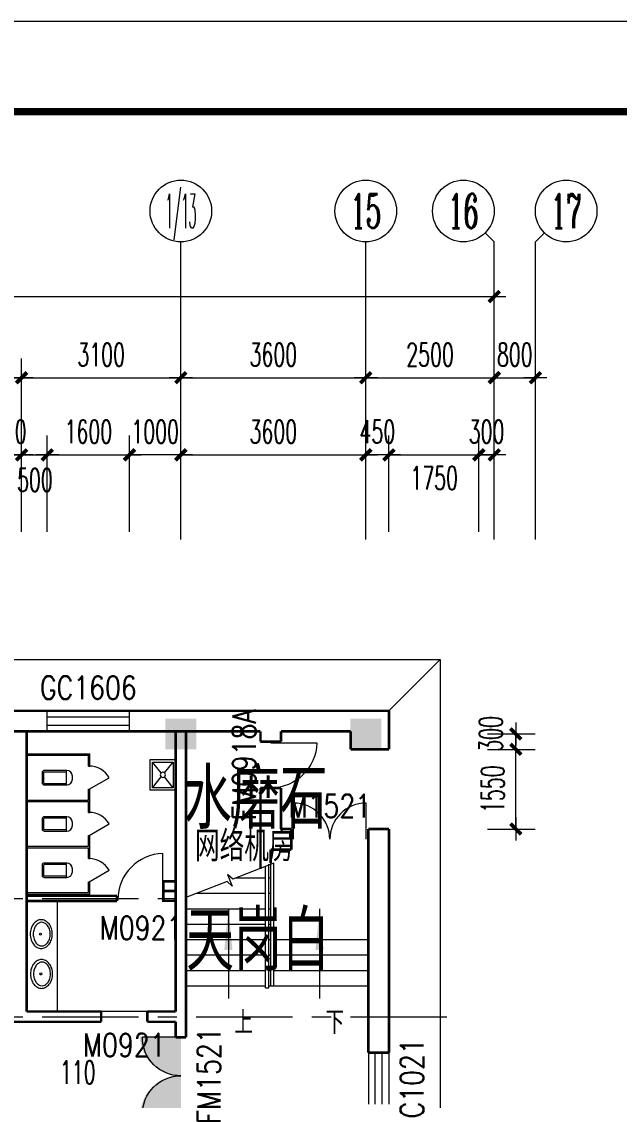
# Model space of a CAD drawing. Extents: x 1575758 to 1999219, y -897052 to -636879.
# Drawn here: x 1672808 to 1684444, y -660918 to -639933 of the extents above; entities that cross this region are included whole.
import ezdxf
from ezdxf.enums import TextEntityAlignment as Align

# ---------------------------------------------------------------- set-up
doc = ezdxf.new("R2010")
doc.units = 0
doc.header["$LTSCALE"] = 1500
doc.header["$MEASUREMENT"] = 0
doc.linetypes.add('CENTER', pattern=[2, 1.25, -0.25, 0.25, -0.25])
doc.linetypes.add('DASH', pattern=[0.35, 0.25, -0.1])
doc.layers.get('0').update_dxf_attribs({"linetype": 'CONTINUOUS', "lineweight": 5})
doc.layers.get('DEFPOINTS').update_dxf_attribs({"linetype": 'CONTINUOUS', "lineweight": 5})
for name, color, linetype, lineweight in [('AXIS', 7, 'CONTINUOUS', 5), ('AXIS_TEXT', 7, 'CONTINUOUS', 5), ('COLUMN', 7, 'CONTINUOUS', 5), ('DOTE', 7, 'CENTER', 5), ('LVTRY', 7, 'CONTINUOUS', 5), ('LVTRY_WINDOW', 7, 'CONTINUOUS', 5), ('P-S-TEXT', 7, 'CONTINUOUS', 5), ('PUB_DIM', 7, 'CONTINUOUS', 5), ('PUB_TEXT', 7, 'CONTINUOUS', 5), ('STAIR', 7, 'CONTINUOUS', 0), ('WALL', 7, 'CONTINUOUS', 5), ('WINDOW', 7, 'CONTINUOUS', 0), ('WINDOW_TEXT', 7, 'CONTINUOUS', 5), ('我的', 7, 'CONTINUOUS', 5), ('散水', 7, 'CONTINUOUS', 5)]:
    doc.layers.add(name, color=color, linetype=linetype, lineweight=lineweight)
doc.layers.add('模压门', color=90, linetype='CONTINUOUS')
doc.layers.add('防火门', color=10, linetype='CONTINUOUS')
doc.layers.get('模压门').off()
doc.styles.add('_SIMPLEX', font='SIMPLEX.shx', dxfattribs={"width": 0.6})
doc.styles.add('COMPLEX', font='COMPLEX')
doc.styles.add('DIM_FONT', font='romans.shx', dxfattribs={"width": 0.6})
doc.styles.add('H1', font='romans.shx', dxfattribs={"width": 1.2, "bigfont": 'hztxt.shx'})
doc.styles.add('SIMPLEX', font='SIMPLEX.SHX', dxfattribs={"width": 0.6})
doc.dimstyles.new('NORMAL', dxfattribs={"dimscale": 1.5, "dimtxt": 300, "dimasz": 1, "dimexe": 250, "dimexo": 300, "dimgap": 150, "dimtad": 1, "dimdec": 0, "dimdsep": 46, "dimtxsty": 'DIM_FONT', "dimblk1": '_DIMX', "dimblk2": '_DIMX', "dimsah": 1, "dimcen": 2.5, "dimdle": 0.3, "dimclrd": 256, "dimclre": 256, "dimclrt": 256, "dimadec": 0, "dimazin": 0, "dimtfac": 1, "dimtdec": 0, "dimtix": 1, "dimtmove": 2, "dimatfit": 3, "dimldrblk": '_DIMX', "dimfxl": 1, "dimtvp": 1, "dimtolj": 1, "dimtzin": 0, "dimlwd": -1, "dimlwe": -1, "dimarcsym": 0})

# ---------------------------------------------------------------- blocks, each defined once
blk = doc.blocks.new('_AXISO1')
blk.add_line((0.354, -0.146), (0.5, 0))
blk.add_circle((0, -0.5), 0.5)
at = {"layer": 'AXIS_TEXT', "style": 'COMPLEX', "width": 1.041667}
blk.add_attdef('A', text='', height=0.56, dxfattribs=at).set_placement((-0.25, -0.78), (0.25, -0.78), align=Align.FIT)
blk = doc.blocks.new('_DIMX')
blk.add_line((-150, 0), (150, 0))
at = {"const_width": 50}
blk.add_lwpolyline([(-70, -70), (70, 70)], dxfattribs=at)
blk = doc.blocks.new('*D359')
at = {"layer": 'DEFPOINTS', "color": 0, "lineweight": 5}
for p in [(1682008, -646860), (1679508, -650010), (1682008, -650010)]:
    blk.add_point(p, dxfattribs=at)
at = {"layer": 'PUB_DIM'}
for p, q in [((1679508, -649560), (1679508, -646485)), ((1682008, -649560), (1682008, -646485)), ((1679509, -646860), (1682006, -646860))]:
    blk.add_line(p, q, dxfattribs=at)
at = {"layer": 'PUB_DIM', "xscale": 1.5, "yscale": 1.5, "zscale": 1.5, "rotation": 180}
blk.add_blockref('_DIMX', (1679508, -646860), dxfattribs=at)
at = {"layer": 'PUB_DIM', "xscale": 1.5, "yscale": 1.5, "zscale": 1.5}
blk.add_blockref('_DIMX', (1682008, -646860), dxfattribs=at)
at = {"layer": 'PUB_DIM', "insert": (1680758, -646410), "char_height": 450, "attachment_point": 5, "style": 'DIM_FONT'}
blk.add_mtext('\\A1;2500', dxfattribs=at)
blk = doc.blocks.new('*D361')
at = {"layer": 'DEFPOINTS', "color": 0, "lineweight": 5}
for p in [(1682808, -646860), (1682008, -650010), (1682808, -650010)]:
    blk.add_point(p, dxfattribs=at)
at = {"layer": 'PUB_DIM'}
for p, q in [((1682008, -649560), (1682008, -646485)), ((1682808, -649560), (1682808, -646485)), ((1682006, -646860), (1682005, -646860)), ((1682008, -646860), (1682808, -646860)), ((1682809, -646860), (1682811, -646860))]:
    blk.add_line(p, q, dxfattribs=at)
at = {"layer": 'PUB_DIM', "xscale": 1.5, "yscale": 1.5, "zscale": 1.5}
blk.add_blockref('_DIMX', (1682008, -646860), dxfattribs=at)
at = {"layer": 'PUB_DIM', "xscale": 1.5, "yscale": 1.5, "zscale": 1.5, "rotation": 180}
blk.add_blockref('_DIMX', (1682808, -646860), dxfattribs=at)
at = {"layer": 'PUB_DIM', "insert": (1682408, -646410), "char_height": 450, "attachment_point": 5, "style": 'DIM_FONT'}
blk.add_mtext('\\A1;800', dxfattribs=at)
blk = doc.blocks.new('_AXISO2')
blk.add_line((0.354, 0.146), (0.5, 0))
blk.add_circle((0, 0.5), 0.5)
at = {"layer": 'AXIS_TEXT', "style": 'COMPLEX', "width": 1.041667}
blk.add_attdef('A', text='', height=0.56, dxfattribs=at).set_placement((-0.25, 0.22), (0.25, 0.22), align=Align.FIT)
blk = doc.blocks.new('*D392')
at = {"layer": 'DEFPOINTS', "color": 0, "lineweight": 5}
for p in [(1679508, -646860), (1675908, -650010), (1679508, -650010)]:
    blk.add_point(p, dxfattribs=at)
at = {"layer": 'PUB_DIM'}
for p, q in [((1675908, -649560), (1675908, -646485)), ((1679508, -649560), (1679508, -646485)), ((1675909, -646860), (1679506, -646860))]:
    blk.add_line(p, q, dxfattribs=at)
at = {"layer": 'PUB_DIM', "xscale": 1.5, "yscale": 1.5, "zscale": 1.5, "rotation": 180}
blk.add_blockref('_DIMX', (1675908, -646860), dxfattribs=at)
at = {"layer": 'PUB_DIM', "xscale": 1.5, "yscale": 1.5, "zscale": 1.5}
blk.add_blockref('_DIMX', (1679508, -646860), dxfattribs=at)
at = {"layer": 'PUB_DIM', "insert": (1677708, -646410), "char_height": 450, "attachment_point": 5, "style": 'DIM_FONT'}
blk.add_mtext('\\A1;3600', dxfattribs=at)
blk = doc.blocks.new('*D393')
at = {"layer": 'DEFPOINTS', "color": 0, "lineweight": 5}
for p in [(1672808, -646860), (1669508, -650010), (1672808, -650010)]:
    blk.add_point(p, dxfattribs=at)
at = {"layer": 'PUB_DIM'}
for p, q in [((1669508, -649560), (1669508, -646485)), ((1672808, -649560), (1672808, -646485)), ((1669509, -646860), (1672806, -646860))]:
    blk.add_line(p, q, dxfattribs=at)
at = {"layer": 'PUB_DIM', "xscale": 1.5, "yscale": 1.5, "zscale": 1.5, "rotation": 180}
blk.add_blockref('_DIMX', (1669508, -646860), dxfattribs=at)
at = {"layer": 'PUB_DIM', "xscale": 1.5, "yscale": 1.5, "zscale": 1.5}
blk.add_blockref('_DIMX', (1672808, -646860), dxfattribs=at)
at = {"layer": 'PUB_DIM', "insert": (1671158, -646410), "char_height": 450, "attachment_point": 5, "style": 'DIM_FONT'}
blk.add_mtext('\\A1;3300', dxfattribs=at)
blk = doc.blocks.new('_AXISO')
blk.add_circle((0, 0), 0.5)
at = {"layer": 'AXIS_TEXT', "style": 'COMPLEX', "width": 1.041667}
blk.add_attdef('A', text='', height=0.56, dxfattribs=at).set_placement((-0.25, -0.28), (0.25, -0.28), align=Align.FIT)
blk = doc.blocks.new('*D399')
at = {"layer": 'DEFPOINTS', "color": 0, "lineweight": 5}
for p in [(1682008, -646860), (1679508, -650010), (1682008, -650010)]:
    blk.add_point(p, dxfattribs=at)
at = {"layer": 'PUB_DIM'}
for p, q in [((1679508, -649560), (1679508, -646485)), ((1682008, -649560), (1682008, -646485)), ((1679509, -646860), (1682006, -646860))]:
    blk.add_line(p, q, dxfattribs=at)
at = {"layer": 'PUB_DIM', "xscale": 1.5, "yscale": 1.5, "zscale": 1.5, "rotation": 180}
blk.add_blockref('_DIMX', (1679508, -646860), dxfattribs=at)
at = {"layer": 'PUB_DIM', "xscale": 1.5, "yscale": 1.5, "zscale": 1.5}
blk.add_blockref('_DIMX', (1682008, -646860), dxfattribs=at)
at = {"layer": 'PUB_DIM', "insert": (1680758, -646410), "char_height": 450, "attachment_point": 5, "style": 'DIM_FONT'}
blk.add_mtext('\\A1;2500', dxfattribs=at)
blk = doc.blocks.new('*D400')
at = {"layer": 'DEFPOINTS', "color": 0, "lineweight": 5}
for p in [(1682808, -646860), (1682008, -650010), (1682808, -650010)]:
    blk.add_point(p, dxfattribs=at)
at = {"layer": 'PUB_DIM'}
for p, q in [((1682008, -649560), (1682008, -646485)), ((1682808, -649560), (1682808, -646485)), ((1682006, -646860), (1682005, -646860)), ((1682008, -646860), (1682808, -646860)), ((1682809, -646860), (1682811, -646860))]:
    blk.add_line(p, q, dxfattribs=at)
at = {"layer": 'PUB_DIM', "xscale": 1.5, "yscale": 1.5, "zscale": 1.5}
blk.add_blockref('_DIMX', (1682008, -646860), dxfattribs=at)
at = {"layer": 'PUB_DIM', "xscale": 1.5, "yscale": 1.5, "zscale": 1.5, "rotation": 180}
blk.add_blockref('_DIMX', (1682808, -646860), dxfattribs=at)
at = {"layer": 'PUB_DIM', "insert": (1682408, -646410), "char_height": 450, "attachment_point": 5, "style": 'DIM_FONT'}
blk.add_mtext('\\A1;800', dxfattribs=at)
blk = doc.blocks.new('_FZH')
blk.add_solid([(0.5, -0.5), (-0.5, -0.5), (0.5, 0.5), (-0.5, 0.5)])
blk = doc.blocks.new('_ARROW')
blk.add_solid([(0, 0), (-1, 0.1), (-1, -0.1)])
blk = doc.blocks.new('M_A3PTU')
for p, q in [((-0.5, 0), (-0.499, -0.498)), ((0.5, 0), (0.499, -0.498))]:
    blk.add_line(p, q)
for centre, start, end in [((-0.498, -0.001), 269.885, 0.0763), ((0.498, -0.001), 179.9237, 270.115)]:
    blk.add_arc(centre, 0.498, start, end)
blk = doc.blocks.new('*D427')
at = {"layer": 'DEFPOINTS', "color": 0, "lineweight": 5}
for p in [(1681708, -648360), (1679958, -650310), (1681708, -650310)]:
    blk.add_point(p, dxfattribs=at)
at = {"layer": 'PUB_DIM'}
for p, q in [((1679958, -649860), (1679958, -647985)), ((1681708, -649860), (1681708, -647985)), ((1679959, -648360), (1681706, -648360))]:
    blk.add_line(p, q, dxfattribs=at)
at = {"layer": 'PUB_DIM', "xscale": 1.5, "yscale": 1.5, "zscale": 1.5, "rotation": 180}
blk.add_blockref('_DIMX', (1679958, -648360), dxfattribs=at)
at = {"layer": 'PUB_DIM', "xscale": 1.5, "yscale": 1.5, "zscale": 1.5}
blk.add_blockref('_DIMX', (1681708, -648360), dxfattribs=at)
at = {"layer": 'PUB_DIM', "insert": (1680838, -648810), "char_height": 450, "attachment_point": 5, "style": 'DIM_FONT'}
blk.add_mtext('\\A1;1750', dxfattribs=at)
blk = doc.blocks.new('*D526')
at = {"layer": 'DEFPOINTS', "color": 0, "lineweight": 5}
for p in [(1672808, -648360), (1672308, -650310), (1672808, -650310)]:
    blk.add_point(p, dxfattribs=at)
at = {"layer": 'PUB_DIM'}
for p, q in [((1672308, -649860), (1672308, -647985)), ((1672808, -649860), (1672808, -647985)), ((1672306, -648360), (1672305, -648360)), ((1672308, -648360), (1672808, -648360)), ((1672809, -648360), (1672811, -648360))]:
    blk.add_line(p, q, dxfattribs=at)
at = {"layer": 'PUB_DIM', "xscale": 1.5, "yscale": 1.5, "zscale": 1.5}
blk.add_blockref('_DIMX', (1672308, -648360), dxfattribs=at)
at = {"layer": 'PUB_DIM', "xscale": 1.5, "yscale": 1.5, "zscale": 1.5, "rotation": 180}
blk.add_blockref('_DIMX', (1672808, -648360), dxfattribs=at)
at = {"layer": 'PUB_DIM', "insert": (1672558, -647910), "char_height": 450, "attachment_point": 5, "style": 'DIM_FONT'}
blk.add_mtext('\\A1;500', dxfattribs=at)
blk = doc.blocks.new('*D527')
at = {"layer": 'DEFPOINTS', "color": 0, "lineweight": 5}
for p in [(1674908, -648360), (1673308, -650310), (1674908, -650310)]:
    blk.add_point(p, dxfattribs=at)
at = {"layer": 'PUB_DIM'}
for p, q in [((1673308, -649860), (1673308, -647985)), ((1674908, -649860), (1674908, -647985)), ((1673309, -648360), (1674906, -648360))]:
    blk.add_line(p, q, dxfattribs=at)
at = {"layer": 'PUB_DIM', "xscale": 1.5, "yscale": 1.5, "zscale": 1.5, "rotation": 180}
blk.add_blockref('_DIMX', (1673308, -648360), dxfattribs=at)
at = {"layer": 'PUB_DIM', "xscale": 1.5, "yscale": 1.5, "zscale": 1.5}
blk.add_blockref('_DIMX', (1674908, -648360), dxfattribs=at)
at = {"layer": 'PUB_DIM', "insert": (1674108, -647910), "char_height": 450, "attachment_point": 5, "style": 'DIM_FONT'}
blk.add_mtext('\\A1;1600', dxfattribs=at)
blk = doc.blocks.new('*D528')
at = {"layer": 'DEFPOINTS', "color": 0, "lineweight": 5}
for p in [(1674908, -648360), (1674908, -650310), (1675908, -650310)]:
    blk.add_point(p, dxfattribs=at)
at = {"layer": 'PUB_DIM'}
for p, q in [((1674908, -649860), (1674908, -647985)), ((1675908, -649860), (1675908, -647985)), ((1674906, -648360), (1674905, -648360)), ((1675908, -648360), (1674908, -648360)), ((1675909, -648360), (1675911, -648360))]:
    blk.add_line(p, q, dxfattribs=at)
at = {"layer": 'PUB_DIM', "xscale": 1.5, "yscale": 1.5, "zscale": 1.5}
for p, rotation in [((1674908, -648360), 0.0004099787156189913), ((1675908, -648360), 180.0004099787156)]:
    blk.add_blockref('_DIMX', p, dxfattribs=dict(at, rotation=rotation))
at = {"layer": 'PUB_DIM', "insert": (1675408, -647910), "char_height": 450, "attachment_point": 5, "rotation": 0.0004, "style": 'DIM_FONT'}
blk.add_mtext('\\A1;1000', dxfattribs=at)
blk = doc.blocks.new('*D535')
at = {"layer": 'DEFPOINTS', "color": 0, "lineweight": 5}
for p in [(1682808, -646860), (1682008, -650010), (1682808, -650010)]:
    blk.add_point(p, dxfattribs=at)
at = {"layer": 'PUB_DIM'}
for p, q in [((1682008, -649560), (1682008, -646485)), ((1682808, -649560), (1682808, -646485)), ((1682006, -646860), (1682005, -646860)), ((1682008, -646860), (1682808, -646860)), ((1682809, -646860), (1682811, -646860))]:
    blk.add_line(p, q, dxfattribs=at)
at = {"layer": 'PUB_DIM', "xscale": 1.5, "yscale": 1.5, "zscale": 1.5}
blk.add_blockref('_DIMX', (1682008, -646860), dxfattribs=at)
at = {"layer": 'PUB_DIM', "xscale": 1.5, "yscale": 1.5, "zscale": 1.5, "rotation": 180}
blk.add_blockref('_DIMX', (1682808, -646860), dxfattribs=at)
at = {"layer": 'PUB_DIM', "insert": (1682408, -646410), "char_height": 450, "attachment_point": 5, "style": 'DIM_FONT'}
blk.add_mtext('\\A1;800', dxfattribs=at)
blk = doc.blocks.new('*D536')
at = {"layer": 'DEFPOINTS', "color": 0, "lineweight": 5}
for p in [(1682008, -645281), (1682008, -649851), (1604058, -650157)]:
    blk.add_point(p, dxfattribs=at)
at = {"layer": 'PUB_DIM'}
for p, q in [((1604058, -649707), (1604058, -644906)), ((1682008, -649401), (1682008, -644906)), ((1604059, -645281), (1682006, -645281))]:
    blk.add_line(p, q, dxfattribs=at)
at = {"layer": 'PUB_DIM', "xscale": 1.5, "yscale": 1.5, "zscale": 1.5, "rotation": 180}
blk.add_blockref('_DIMX', (1604058, -645281), dxfattribs=at)
at = {"layer": 'PUB_DIM', "xscale": 1.5, "yscale": 1.5, "zscale": 1.5}
blk.add_blockref('_DIMX', (1682008, -645281), dxfattribs=at)
at = {"layer": 'PUB_DIM', "insert": (1643723, -644681), "char_height": 450, "attachment_point": 5, "style": 'DIM_FONT'}
blk.add_mtext('\\A1;77950', dxfattribs=at)
blk = doc.blocks.new('*D537')
at = {"layer": 'DEFPOINTS', "color": 0, "lineweight": 5}
for p in [(1682808, -646860), (1682008, -650010), (1682808, -650010)]:
    blk.add_point(p, dxfattribs=at)
at = {"layer": 'PUB_DIM'}
for p, q in [((1682008, -649560), (1682008, -646485)), ((1682808, -649560), (1682808, -646485)), ((1682006, -646860), (1682005, -646860)), ((1682008, -646860), (1682808, -646860)), ((1682809, -646860), (1682811, -646860))]:
    blk.add_line(p, q, dxfattribs=at)
at = {"layer": 'PUB_DIM', "xscale": 1.5, "yscale": 1.5, "zscale": 1.5}
blk.add_blockref('_DIMX', (1682008, -646860), dxfattribs=at)
at = {"layer": 'PUB_DIM', "xscale": 1.5, "yscale": 1.5, "zscale": 1.5, "rotation": 180}
blk.add_blockref('_DIMX', (1682808, -646860), dxfattribs=at)
at = {"layer": 'PUB_DIM', "insert": (1682408, -646410), "char_height": 450, "attachment_point": 5, "style": 'DIM_FONT'}
blk.add_mtext('\\A1;800', dxfattribs=at)
blk = doc.blocks.new('_LV6')
for p, q in [((-140, -340), (-140, -780)), ((-110, -340), (-110, -770)), ((100, -300), (-100, -300)), ((100, -330), (-100, -330)), ((110, -770), (110, -340)), ((140, -780), (140, -340)), ((140, -770), (-140, -770)), ((-30, -890), (30, -890))]:
    blk.add_line(p, q)
for centre, radius, start, end in [((-100, -340), 40, 90, 180), ((-100, -340), 10, 90, 180), ((100, -340), 40, 0, 90), ((100, -340), 10, 0, 90), ((-30, -780), 110, 180, 270), ((30, -780), 110, 270, 0)]:
    blk.add_arc(centre, radius, start, end)
blk = doc.blocks.new('_DBLK')
blk.add_line((-0.5, 0), (0, -0.866))
blk.add_arc((-0.5, 0), 1, 300, 0)
at = {"layer": 'WINDOW_TEXT', "style": 'SIMPLEX', "flags": 9}
blk.add_attdef('A', text='', height=1, dxfattribs=at).set_placement((0, 1.5), align=Align.MIDDLE)
blk = doc.blocks.new('_LV3')
for points in [[(280, -265, 0.12431), (260, -186, 0.105707), (198, -113, 0.086941), (110, -67, 0.077137), (0, -50, 0.077137), (-110, -67, 0.086941), (-198, -113, 0.105707), (-260, -186, 0.12431), (-280, -265, 0.12431), (-260, -344, 0.105707), (-198, -417, 0.086941), (-110, -463, 0.077137), (0, -480, 0.077137), (110, -463, 0.086941), (198, -417, 0.105707), (260, -344, 0.12431)], [(230, -275, 0.12431), (216, -220, 0.105707), (168, -163, 0.086941), (95, -125, 0.077137), (0, -110, 0.077137), (-95, -125, 0.086941), (-168, -163, 0.105707), (-216, -220, 0.12431), (-230, -275, 0.12431), (-216, -330, 0.105707), (-168, -387, 0.086941), (-95, -425, 0.077137), (0, -440, 0.077137), (95, -425, 0.086941), (168, -387, 0.105707), (216, -330, 0.12431)]]:
    blk.add_lwpolyline(points, format="xyb", close=True)
blk.add_circle((0, -250), 20)
blk = doc.blocks.new('M_A2ZXL')
blk.add_line((-0.472, 0), (-0.472, -1))
blk.add_arc((-0.5, 0), 1, 271.6231, 0)
blk = doc.blocks.new('*D624')
at = {"layer": 'DEFPOINTS', "color": 0, "lineweight": 5}
for p in [(1679508, -648360), (1675908, -650310), (1679508, -650310)]:
    blk.add_point(p, dxfattribs=at)
at = {"layer": 'PUB_DIM'}
for p, q in [((1675908, -649860), (1675908, -647985)), ((1679508, -649860), (1679508, -647985)), ((1675909, -648360), (1679506, -648360))]:
    blk.add_line(p, q, dxfattribs=at)
at = {"layer": 'PUB_DIM', "xscale": 1.5, "yscale": 1.5, "zscale": 1.5}
for p, rotation in [((1675908, -648360), 179.9998242545479), ((1679508, -648360), 359.9998242545479)]:
    blk.add_blockref('_DIMX', p, dxfattribs=dict(at, rotation=rotation))
at = {"layer": 'PUB_DIM', "insert": (1677708, -647910), "char_height": 450, "attachment_point": 5, "rotation": 359.9998, "style": 'DIM_FONT'}
blk.add_mtext('\\A1;3600', dxfattribs=at)
blk = doc.blocks.new('*D625')
at = {"layer": 'DEFPOINTS', "color": 0, "lineweight": 5}
for p in [(1679508, -648360), (1679508, -650310), (1679958, -650310)]:
    blk.add_point(p, dxfattribs=at)
at = {"layer": 'PUB_DIM'}
for p, q in [((1679508, -649860), (1679508, -647985)), ((1679958, -649860), (1679958, -647985)), ((1679506, -648360), (1679505, -648360)), ((1679958, -648360), (1679508, -648360)), ((1679959, -648360), (1679961, -648360))]:
    blk.add_line(p, q, dxfattribs=at)
at = {"layer": 'PUB_DIM', "xscale": 1.5, "yscale": 1.5, "zscale": 1.5}
for p, rotation in [((1679508, -648360), 0.0004949068756469361), ((1679958, -648360), 180.0004949068756)]:
    blk.add_blockref('_DIMX', p, dxfattribs=dict(at, rotation=rotation))
at = {"layer": 'PUB_DIM', "insert": (1679733, -647910), "char_height": 450, "attachment_point": 5, "rotation": 0.0005, "style": 'DIM_FONT'}
blk.add_mtext('\\A1;450', dxfattribs=at)
blk = doc.blocks.new('*D626')
at = {"layer": 'DEFPOINTS', "color": 0, "lineweight": 5}
for p in [(1681708, -648360), (1681708, -650310), (1682008, -650310)]:
    blk.add_point(p, dxfattribs=at)
at = {"layer": 'PUB_DIM'}
for p, q in [((1681708, -649860), (1681708, -647985)), ((1682008, -649860), (1682008, -647985)), ((1681706, -648360), (1681705, -648360)), ((1682008, -648360), (1681708, -648360)), ((1682009, -648360), (1682011, -648360))]:
    blk.add_line(p, q, dxfattribs=at)
at = {"layer": 'PUB_DIM', "xscale": 1.5, "yscale": 1.5, "zscale": 1.5}
for p, rotation in [((1681708, -648360), 0.0007728736045310708), ((1682008, -648360), 180.0007728736045)]:
    blk.add_blockref('_DIMX', p, dxfattribs=dict(at, rotation=rotation))
at = {"layer": 'PUB_DIM', "insert": (1681858, -647910), "char_height": 450, "attachment_point": 5, "rotation": 0.0008, "style": 'DIM_FONT'}
blk.add_mtext('\\A1;300', dxfattribs=at)
blk = doc.blocks.new('_DBLK1')
for p, q in [((-0.47, 0), (-0.47, -0.47)), ((0.47, 0), (0.47, -0.47))]:
    blk.add_line(p, q)
for centre, start, end in [((-0.47, 0), 270, 0), ((0.47, 0), 180, 270)]:
    blk.add_arc(centre, 0.47, start, end)
at = {"layer": 'WINDOW_TEXT', "style": 'SIMPLEX', "flags": 9}
blk.add_attdef('A', text='', height=1, dxfattribs=at).set_placement((0, 1.5), align=Align.MIDDLE)
blk = doc.blocks.new('*D2205')
at = {"layer": 'DEFPOINTS', "color": 0, "lineweight": 5}
for p in [(1681427, -654089), (1682427, -654089), (1681427, -655639)]:
    blk.add_point(p, dxfattribs=at)
at = {"layer": 'PUB_DIM'}
for p, q in [((1681877, -654089), (1682802, -654089)), ((1682427, -655638), (1682427, -654091)), ((1681877, -655639), (1682802, -655639))]:
    blk.add_line(p, q, dxfattribs=at)
at = {"layer": 'PUB_DIM', "xscale": 1.5, "yscale": 1.5, "zscale": 1.5}
for p, rotation in [((1682427, -654089), 90), ((1682427, -655639), 270)]:
    blk.add_blockref('_DIMX', p, dxfattribs=dict(at, rotation=rotation))
at = {"layer": 'PUB_DIM', "insert": (1681977, -654864), "char_height": 450, "attachment_point": 5, "rotation": 90, "style": 'DIM_FONT'}
blk.add_mtext('\\A1;1550', dxfattribs=at)
blk = doc.blocks.new('*D2206')
at = {"layer": 'DEFPOINTS', "color": 0, "lineweight": 5}
for p in [(1681427, -653789), (1682427, -653789), (1681427, -654089)]:
    blk.add_point(p, dxfattribs=at)
at = {"layer": 'PUB_DIM'}
for p, q in [((1681877, -653789), (1682802, -653789)), ((1682427, -653788), (1682427, -653786)), ((1682427, -654089), (1682427, -653789)), ((1681877, -654089), (1682802, -654089)), ((1682427, -654091), (1682427, -654092))]:
    blk.add_line(p, q, dxfattribs=at)
at = {"layer": 'PUB_DIM', "xscale": 1.5, "yscale": 1.5, "zscale": 1.5}
for p, rotation in [((1682427, -653789), 270), ((1682427, -654089), 90)]:
    blk.add_blockref('_DIMX', p, dxfattribs=dict(at, rotation=rotation))
at = {"layer": 'PUB_DIM', "insert": (1681942, -653789), "char_height": 450, "attachment_point": 5, "rotation": 90, "style": 'DIM_FONT'}
blk.add_mtext('\\A1;300', dxfattribs=at)
blk = doc.blocks.new('*D2266')
at = {"layer": 'DEFPOINTS', "color": 0, "lineweight": 5}
for p in [(1675908, -646860), (1672808, -650010), (1675908, -650010)]:
    blk.add_point(p, dxfattribs=at)
at = {"layer": 'PUB_DIM'}
for p, q in [((1672808, -649560), (1672808, -646485)), ((1675908, -649560), (1675908, -646485)), ((1672809, -646860), (1675906, -646860))]:
    blk.add_line(p, q, dxfattribs=at)
at = {"layer": 'PUB_DIM', "xscale": 1.5, "yscale": 1.5, "zscale": 1.5, "rotation": 180}
blk.add_blockref('_DIMX', (1672808, -646860), dxfattribs=at)
at = {"layer": 'PUB_DIM', "xscale": 1.5, "yscale": 1.5, "zscale": 1.5}
blk.add_blockref('_DIMX', (1675908, -646860), dxfattribs=at)
at = {"layer": 'PUB_DIM', "insert": (1674358, -646410), "char_height": 450, "attachment_point": 5, "style": 'DIM_FONT'}
blk.add_mtext('\\A1;3100', dxfattribs=at)
blk = doc.blocks.new('*D2267')
at = {"layer": 'DEFPOINTS', "color": 0, "lineweight": 5}
for p in [(1673308, -648360), (1672808, -650310), (1673308, -650310)]:
    blk.add_point(p, dxfattribs=at)
at = {"layer": 'PUB_DIM'}
for p, q in [((1672808, -649860), (1672808, -647985)), ((1673308, -649860), (1673308, -647985)), ((1672809, -648360), (1673306, -648360))]:
    blk.add_line(p, q, dxfattribs=at)
at = {"layer": 'PUB_DIM', "xscale": 1.5, "yscale": 1.5, "zscale": 1.5, "rotation": 180}
blk.add_blockref('_DIMX', (1672808, -648360), dxfattribs=at)
at = {"layer": 'PUB_DIM', "xscale": 1.5, "yscale": 1.5, "zscale": 1.5}
blk.add_blockref('_DIMX', (1673308, -648360), dxfattribs=at)
at = {"layer": 'PUB_DIM', "insert": (1673067, -648850), "char_height": 450, "attachment_point": 5, "style": 'DIM_FONT'}
blk.add_mtext('\\A1;500', dxfattribs=at)
blk = doc.blocks.new('_LV12')
for p, q in [((-250, -50), (-39, -219)), ((39, -219), (250, -50)), ((-250, -450), (-39, -281)), ((39, -281), (250, -450))]:
    blk.add_line(p, q)
for points in [[(300, -500), (300, 0), (-300, 0), (-300, -500)], [(250, -450), (250, -50), (-250, -50), (-250, -450)]]:
    blk.add_lwpolyline(points, close=True)
blk.add_circle((0, -250), 50)
blk = doc.blocks.new('_GCBLK')
at = {"linetype": 'DASH'}
for p, q in [((-0.5, -0.5), (-0.5, 0.5)), ((0.5, -0.5), (0.5, 0.5)), ((-0.5, 0.2), (0.5, 0.2)), ((-0.5, -0.2), (0.5, -0.2))]:
    blk.add_line(p, q, dxfattribs=at)
at = {"layer": 'WINDOW_TEXT', "style": 'SIMPLEX', "flags": 9}
blk.add_attdef('A', text='', height=1, dxfattribs=at).set_placement((0, 1.5), align=Align.MIDDLE)
blk = doc.blocks.new('_WBLK')
for p, q in [((-0.5, 0.5), (0.5, 0.5)), ((0.5, 0.167), (-0.5, 0.167)), ((0.5, -0.167), (-0.5, -0.167)), ((-0.5, -0.5), (0.5, -0.5))]:
    blk.add_line(p, q)
at = {"layer": 'WINDOW_TEXT', "style": 'SIMPLEX', "flags": 9}
blk.add_attdef('A', text='', height=1, dxfattribs=at).set_placement((0, 1.5), align=Align.MIDDLE)

msp = doc.modelspace()

# ---------------------------------------------------------------- hatches: boundary and pattern name
at = {"layer": '防火门'}
for points in [[(1675911.3, -659673.2), (1675111.7, -659673.2, 0.4059403), (1675911.3, -660450.6)], [(1675911.3, -661205.3), (1675111.7, -661205.3, -0.4059403), (1675911.3, -660428)]]:
    msp.add_hatch(color=256, dxfattribs=at).paths.add_polyline_path(points)

# ---------------------------------------------------------------- linework, layer by layer
at = {"layer": 'AXIS', "color": 250}
msp.add_lwpolyline([(1575758, -639932.6), (1575758, -741246), (1712478.5, -741246), (1712478.5, -639932.6)], close=True, dxfattribs=at)
at = {"layer": 'AXIS', "color": 0, "const_width": 140.2}
msp.add_lwpolyline([(1577510.8, -641685.4), (1577510.8, -739493.2), (1710725.7, -739493.2), (1710725.7, -641685.4)], close=True, dxfattribs=at)
at = {"layer": 'DOTE'}
for p, q in [((1667208, -656989.3), (1675907.8, -656989.3)), ((1655207.8, -659289.3), (1681329.5, -659289.3))]:
    msp.add_line(p, q, dxfattribs=at)
at = {"layer": 'LVTRY'}
for p, q in [((1672907.7, -654175.3), (1674137.7, -654175.3)), ((1672907.7, -654205.3), (1674107.7, -654205.3)), ((1674107.7, -654415.3), (1674107.7, -654205.3)), ((1674137.7, -654415.3), (1674137.7, -654175.3)), ((1674107.7, -654415.3), (1674137.7, -654415.3)), ((1674107.7, -655075.3), (1674107.7, -654865.3)), ((1674107.7, -654865.3), (1674137.7, -654865.3)), ((1674137.7, -655315.3), (1674137.7, -654865.3)), ((1672907.7, -655075.3), (1674107.7, -655075.3)), ((1672907.7, -655105.3), (1674107.7, -655105.3)), ((1674107.7, -655315.3), (1674107.7, -655105.3)), ((1674107.7, -655315.3), (1674137.7, -655315.3)), ((1674107.7, -655975.3), (1674107.7, -655765.3)), ((1674107.7, -655765.3), (1674137.7, -655765.3)), ((1674137.7, -656215.3), (1674137.7, -655765.3)), ((1672907.7, -655975.3), (1674107.7, -655975.3)), ((1672907.7, -656005.3), (1674107.7, -656005.3)), ((1674107.7, -656215.3), (1674107.7, -656005.3)), ((1674107.7, -656215.3), (1674137.7, -656215.3)), ((1674107.7, -656875.3), (1674107.7, -656665.3)), ((1674107.7, -656665.3), (1674137.7, -656665.3)), ((1674137.7, -656905.3), (1674137.7, -656665.3)), ((1672907.7, -656875.3), (1674107.7, -656875.3)), ((1672907.7, -656905.3), (1674137.7, -656905.3)), ((1673507.7, -659189.3), (1673507.7, -657039.3))]:
    msp.add_line(p, q, dxfattribs=at)
at = {"layer": 'PUB_DIM'}
for p, q in [((1675907.8, -650009.6), (1675907.7, -644217.4)), ((1679507.8, -650009.6), (1679507.7, -644217.4)), ((1682007.8, -650009.6), (1682007.7, -644217.4)), ((1682807.8, -650009.6), (1682807.7, -644217.4)), ((1682807.8, -650009.6), (1682807.7, -644217.4))]:
    msp.add_line(p, q, dxfattribs=at)
for points in [[(1676832.7, -657189.3), (1676832.7, -658935.1)], [(1678607.7, -657189.3), (1678607.7, -658935.1)]]:
    msp.add_lwpolyline(points, dxfattribs=at)
at = {"layer": 'STAIR'}
for p, q in [((1677717.7, -656302.3), (1676918.6, -656614.4)), ((1677557.7, -658729.3), (1677557.7, -656360)), ((1677617.7, -658729.3), (1677617.7, -656325.4)), ((1677657.7, -658689.3), (1677657.7, -656302.3)), ((1677717.7, -658689.3), (1677717.7, -656302.3)), ((1676918.6, -656614.4), (1676819.1, -656524.4)), ((1676819.1, -656524.4), (1676906.4, -656748)), ((1676982.8, -656589.3), (1677557.7, -656589.3)), ((1677617.7, -656589.3), (1677657.7, -656589.3)), ((1676806.8, -656658), (1676007.7, -656970.1)), ((1676906.4, -656748), (1676806.8, -656658)), ((1676214.6, -656889.3), (1677557.7, -656889.3)), ((1677617.7, -656889.3), (1677657.7, -656889.3)), ((1676007.7, -657189.3), (1677557.7, -657189.3)), ((1677617.7, -657189.3), (1677657.7, -657189.3)), ((1676007.7, -657489.3), (1677557.7, -657489.3)), ((1677617.7, -657489.3), (1677657.7, -657489.3)), ((1676007.7, -657789.3), (1677557.7, -657789.3)), ((1677617.7, -657789.3), (1677657.7, -657789.3)), ((1677717.7, -657789.3), (1679557.7, -657789.3)), ((1676007.7, -658089.3), (1677557.7, -658089.3)), ((1677617.7, -658089.3), (1677657.7, -658089.3)), ((1677717.7, -658089.3), (1679557.7, -658089.3)), ((1676007.7, -658389.3), (1677557.7, -658389.3)), ((1677617.7, -658389.3), (1677657.7, -658389.3)), ((1677717.7, -658389.3), (1679557.7, -658389.3)), ((1676007.7, -658689.3), (1677557.7, -658689.3)), ((1677557.7, -658729.3), (1677617.7, -658729.3)), ((1677617.7, -658689.3), (1677657.7, -658689.3)), ((1677657.7, -658689.3), (1679557.7, -658689.3)), ((1675307.7, -659189.3), (1674307.7, -659189.3))]:
    msp.add_line(p, q, dxfattribs=at)
at = {"layer": 'WALL', "lineweight": 100, "const_width": 50}
msp.add_lwpolyline([(1679957.7, -653339.3), (1669057.7, -653339.3)], dxfattribs=at)
at = {"layer": 'WALL', "const_width": 50}
for points in [[(1679957.7, -654089.3), (1679957.7, -653339.3)], [(1669457.7, -653739.3), (1677457.7, -653739.3)], [(1672907.7, -659189.3), (1672907.7, -653739.3)], [(1673307.7, -653739.3), (1675807.7, -653739.3)], [(1675807.7, -659189.3), (1675807.7, -653739.3)], [(1677457.7, -653739.3), (1676007.7, -653739.3)], [(1676007.7, -659689.3), (1676007.7, -653739.3)], [(1677457.7, -653939.3), (1677457.7, -653739.3)], [(1677857.7, -653939.3), (1677857.7, -653739.3)], [(1677857.7, -653739.3), (1679213.4, -653739.3)], [(1677857.7, -653739.3), (1679213.4, -653739.3)], [(1679213.4, -654089.3), (1679213.4, -653739.3)], [(1677857.7, -653939.3), (1677457.7, -653939.3)], [(1679957.7, -654089.3), (1679213.4, -654089.3)], [(1677857.7, -654839.3), (1677457.7, -654839.3)], [(1677457.7, -656417.7), (1677457.7, -654839.3)], [(1677857.7, -655639.3), (1677857.7, -654839.3)], [(1677857.7, -655639.3), (1678057.7, -655639.3)], [(1678057.7, -656039.3), (1678057.7, -655639.3)], [(1679557.7, -655839.3), (1679557.7, -655639.3)], [(1679957.7, -655639.3), (1679557.7, -655639.3)], [(1679957.7, -659989.3), (1679957.7, -655639.3)], [(1679557.7, -655839.3), (1679557.7, -659989.3)], [(1677657.7, -656039.3), (1678057.7, -656039.3)], [(1677657.7, -656039.3), (1677657.7, -656302.3)], [(1675807.7, -657036.1), (1675567.7, -657036.1), (1675567.7, -656656.1), (1675807.7, -656656.1), (1675807.7, -657036.1)], [(1675567.7, -656846.1), (1675807.7, -656846.1)], [(1674666.4, -656939.3), (1672907.7, -656939.3)], [(1674666.4, -657039.3), (1672907.7, -657039.3)], [(1674666.4, -657039.3), (1674666.4, -656939.3)], [(1671627.7, -659389.3), (1674357.7, -659389.3)], [(1672907.7, -659189.3), (1674357.7, -659189.3)], [(1674357.7, -659389.3), (1674357.7, -659189.3)], [(1675257.7, -659189.3), (1675807.7, -659189.3)], [(1675257.7, -659389.3), (1675257.7, -659189.3)], [(1675257.7, -659389.3), (1675807.7, -659389.3)], [(1675807.7, -659689.3), (1675807.7, -659389.3)], [(1675807.7, -659689.3), (1676007.7, -659689.3)], [(1679957.7, -659989.3), (1679557.7, -659989.3)]]:
    msp.add_lwpolyline(points, dxfattribs=at)
at = {"layer": '散水'}
msp.add_line((1680957.7, -652339.3), (1679957.7, -653339.3), dxfattribs=at)
msp.add_lwpolyline([(1669057.7, -652339.3), (1680957.7, -652339.3), (1680957.7, -687289.3), (1682807.8, -687289.3)], dxfattribs=at)

# ---------------------------------------------------------------- block references
at = {"layer": 'AXIS'}
ref = msp.add_blockref('_AXISO', (1675907.7, -643617.4), dxfattribs=dict(at, xscale=1200, yscale=1200, zscale=1200))
ref.add_attrib('A', '1/13', dxfattribs={"layer": 'AXIS_TEXT', "height": 672, "style": 'COMPLEX', "width": 0.284091}).set_placement((1675607.7, -643953.4), (1676207.7, -643953.4), align=Align.FIT)
ref = msp.add_blockref('_AXISO', (1679507.7, -643617.4), dxfattribs=dict(at, xscale=1200, yscale=1200, zscale=1200))
ref.add_attrib('A', '15', dxfattribs={"layer": 'AXIS_TEXT', "height": 672, "style": 'COMPLEX', "width": 0.646552}).set_placement((1679207.7, -643953.4), (1679807.7, -643953.4), align=Align.FIT)
ref = msp.add_blockref('_AXISO1', (1682007.7, -643617.4), dxfattribs=dict(at, xscale=1200, yscale=1200, zscale=1200, rotation=270))
ref.add_attrib('A', '16', dxfattribs={"layer": 'AXIS_TEXT', "height": 672, "style": 'COMPLEX', "width": 0.646552}).set_placement((1681107.7, -643953.4), (1681707.7, -643953.4), align=Align.FIT)
ref = msp.add_blockref('_AXISO1', (1682007.7, -643617.4), dxfattribs=dict(at, xscale=1200, yscale=1200, zscale=1200, rotation=270))
ref.add_attrib('A', '16', dxfattribs={"layer": 'AXIS_TEXT', "height": 672, "style": 'COMPLEX', "width": 0.646552}).set_placement((1681107.7, -643953.4), (1681707.7, -643953.4), align=Align.FIT)
ref = msp.add_blockref('_AXISO1', (1682007.7, -643617.4), dxfattribs=dict(at, xscale=1200, yscale=1200, zscale=1200, rotation=270))
ref.add_attrib('A', '16', dxfattribs={"layer": 'AXIS_TEXT', "height": 672, "style": 'COMPLEX', "width": 0.646552}).set_placement((1681107.7, -643953.4), (1681707.7, -643953.4), align=Align.FIT)
ref = msp.add_blockref('_AXISO1', (1682007.7, -643617.4), dxfattribs=dict(at, xscale=1200, yscale=1200, zscale=1200, rotation=270))
ref.add_attrib('A', '16', dxfattribs={"layer": 'AXIS_TEXT', "height": 672, "style": 'COMPLEX', "width": 0.646552}).set_placement((1681107.7, -643953.4), (1681707.7, -643953.4), align=Align.FIT)
ref = msp.add_blockref('_AXISO2', (1682807.7, -643617.4), dxfattribs=dict(at, xscale=1200, yscale=1200, zscale=1200, rotation=270))
ref.add_attrib('A', '17', dxfattribs={"layer": 'AXIS_TEXT', "height": 672, "style": 'COMPLEX', "width": 0.646552}).set_placement((1683107.7, -643953.4), (1683707.7, -643953.4), align=Align.FIT)
ref = msp.add_blockref('_AXISO2', (1682807.7, -643617.4), dxfattribs=dict(at, xscale=1200, yscale=1200, zscale=1200, rotation=270))
ref.add_attrib('A', '17', dxfattribs={"layer": 'AXIS_TEXT', "height": 672, "style": 'COMPLEX', "width": 0.646552}).set_placement((1683107.7, -643953.4), (1683707.7, -643953.4), align=Align.FIT)
at = {"layer": 'COLUMN', "xscale": 600, "yscale": 600, "zscale": 600}
for p in [(1675907.7, -653789.3), (1679507.8, -653789.3)]:
    msp.add_blockref('_FZH', p, dxfattribs=at)
at = {"layer": 'LVTRY', "xscale": -1, "rotation": 270}
msp.add_blockref('_LV12', (1675807.7, -654586.1), dxfattribs=at)
at = {"layer": 'LVTRY', "rotation": 90}
for name, p in [('_LV6', (1672907.7, -654640.3)), ('_LV6', (1672907.7, -655540.3)), ('_LV6', (1672907.7, -656440.3)), ('_LV3', (1672925.5, -657683.4)), ('_LV3', (1672931.2, -658458.2))]:
    msp.add_blockref(name, p, dxfattribs=at)
at = {"layer": 'LVTRY_WINDOW', "xscale": 450, "yscale": 450, "zscale": 450, "rotation": 89.99999999991107}
for p in [(1674122.7, -654640.3), (1674122.7, -655540.3), (1674122.7, -656440.3)]:
    msp.add_blockref('_DBLK', p, dxfattribs=at)
at = {"layer": 'PUB_DIM', "xscale": 800, "yscale": 800, "zscale": 800, "rotation": 90}
for p in [(1676832.7, -657189.3), (1678607.7, -657189.3)]:
    msp.add_blockref('_ARROW', p, dxfattribs=at)
at = {"layer": 'WINDOW'}
ref = msp.add_blockref('_GCBLK', (1674107.7, -653539.3), dxfattribs=dict(at, xscale=1600, yscale=399.999105035211, zscale=1600))
ref.add_attrib('A', 'GC1606', dxfattribs={"layer": 'WINDOW_TEXT', "height": 450, "style": '_SIMPLEX', "width": 0.8, "flags": 8}).set_placement((1674107.7, -652889.3), align=Align.MIDDLE)
ref = msp.add_blockref('M_A2ZXL', (1677657.7, -654389.3), dxfattribs=dict(at, xscale=900, yscale=-900, zscale=900, rotation=270))
ref.add_attrib('A', 'FM0918A', dxfattribs={"layer": 'WINDOW_TEXT', "height": 450, "rotation": 90, "style": '_SIMPLEX', "width": 0.8, "flags": 8}).set_placement((1677141, -654389.3), align=Align.MIDDLE)
ref = msp.add_blockref('_DBLK1', (1678807.7, -655839.3), dxfattribs=dict(at, xscale=1500, yscale=1500, zscale=1500, rotation=180))
ref.add_attrib('A', 'M1521', dxfattribs={"layer": 'WINDOW_TEXT', "height": 450, "style": '_SIMPLEX', "width": 0.8, "flags": 8}).set_placement((1678807.7, -655189.3), align=Align.MIDDLE)
ref = msp.add_blockref('M_A2ZXL', (1675133.2, -657011.9), dxfattribs=dict(at, xscale=900, yscale=900, zscale=900, rotation=180))
ref.add_attrib('A', 'M0921', dxfattribs={"layer": 'WINDOW_TEXT', "height": 450, "style": '_SIMPLEX', "width": 0.8, "flags": 8}).set_placement((1675133.2, -657561.9, -360295.4), align=Align.MIDDLE)
ref = msp.add_blockref('M_A3PTU', (1675907.7, -660439.3), dxfattribs=dict(at, xscale=1500, yscale=-1500, zscale=1500, rotation=90))
ref.add_attrib('A', 'FM1521', dxfattribs={"layer": 'WINDOW_TEXT', "height": 450, "rotation": 90, "style": '_SIMPLEX', "width": 0.8, "flags": 8}).set_placement((1676457.7, -660439.3), align=Align.MIDDLE)
ref = msp.add_blockref('_WBLK', (1679757.7, -660489.3), dxfattribs=dict(at, xscale=1000, yscale=399.9999999785796, zscale=1000, rotation=270))
ref.add_attrib('A', 'C1021', dxfattribs={"layer": 'WINDOW_TEXT', "height": 450, "rotation": 90, "style": '_SIMPLEX', "width": 0.8, "flags": 8}).set_placement((1680407.7, -660489.3), align=Align.MIDDLE)
at = {"layer": '模压门'}
ref = msp.add_blockref('M_A2ZXL', (1674807.7, -659289.3), dxfattribs=dict(at, xscale=900, yscale=900, zscale=900, rotation=180))
ref.add_attrib('A', 'M0921', dxfattribs={"layer": 'WINDOW_TEXT', "height": 450, "style": '_SIMPLEX', "width": 0.8, "flags": 8}).set_placement((1674807.7, -659839.3, -360295.4), align=Align.MIDDLE)

# ---------------------------------------------------------------- texts
at = {"layer": 'P-S-TEXT', "style": 'H1', "width": 0.8}
for s, p in [('上', (1676950.6, -659627.5)), ('下', (1678725.6, -659627.5))]:
    msp.add_text(s, height=450, rotation=360, dxfattribs=at).set_placement(p)
at = {"layer": 'PUB_TEXT', "style": 'H1', "width": 0.8}
msp.add_text('网络机房', height=600, dxfattribs=at).set_placement((1676182.3, -656270.6))
at = {"layer": '我的', "lineweight": 0, "style": 'H1', "width": 0.8}
for s, p in [('水磨石', (1675966.8, -655635.1)), ('天岗白', (1676010.1, -658398))]:
    msp.add_text(s, height=1166.4, dxfattribs=at).set_placement(p)
at = {"layer": '我的', "color": 0, "lineweight": 5, "insert": (1673553.5, -660147.6), "char_height": 450, "width": 1894.64, "attachment_point": 1, "style": 'DIM_FONT'}
msp.add_mtext('110', dxfattribs=at)

# ---------------------------------------------------------------- dimensions: what is measured, and where the dimension line sits
at = {"layer": 'PUB_DIM'}
dim = msp.add_linear_dim(base=(1682007.8, -645280.5), p1=(1604057.8, -650156.6), p2=(1682007.8, -649850.8), dimstyle='NORMAL', dxfattribs=at)
dim.commit()
dim.dimension.update_dxf_attribs({"geometry": '*D536', "text_midpoint": (1643723.3, -644681), "dimtype": 160})
for base, p1, p2, picture, middle in [((1672807.8, -646859.6), (1669507.8, -650009.6), (1672807.8, -650009.6), '*D393', (1671157.8, -646409.6)), ((1675907.8, -646859.6), (1672807.8, -650009.6), (1675907.8, -650009.6), '*D2266', (1674357.8, -646409.6)), ((1679507.8, -646859.6), (1675907.8, -650009.6), (1679507.8, -650009.6), '*D392', (1677707.8, -646409.6)), ((1682007.8, -646859.6), (1679507.8, -650009.6), (1682007.8, -650009.6), '*D359', (1680757.8, -646409.6)), ((1682007.8, -646859.6), (1679507.8, -650009.6), (1682007.8, -650009.6), '*D399', (1680757.8, -646409.6)), ((1682807.8, -646859.6), (1682007.8, -650009.6), (1682807.8, -650009.6), '*D361', (1682407.8, -646409.6)), ((1682807.8, -646859.6), (1682007.8, -650009.6), (1682807.8, -650009.6), '*D400', (1682407.8, -646409.6)), ((1682807.8, -646859.6), (1682007.8, -650009.6), (1682807.8, -650009.6), '*D535', (1682407.8, -646409.6)), ((1682807.8, -646859.6), (1682007.8, -650009.6), (1682807.8, -650009.6), '*D537', (1682407.8, -646409.6))]:
    dim = msp.add_linear_dim(base=base, p1=p1, p2=p2, dimstyle='NORMAL', dxfattribs=at)
    dim.commit()
    dim.dimension.update_dxf_attribs({"geometry": picture, "text_midpoint": middle})
for p1, p2, distance, picture, middle in [((1672307.8, -650309.6), (1672807.8, -650309.6), 1950, '*D526', (1672557.8, -647909.6)), ((1673307.8, -650309.6), (1674907.8, -650309.6), 1950, '*D527', (1674107.8, -647909.6)), ((1675907.8, -650309.6), (1674907.8, -650309.6), -1950, '*D528', (1675407.8, -647909.6)), ((1675907.8, -650309.6), (1679507.8, -650309.6), 1950, '*D624', (1677707.8, -647909.6)), ((1679957.8, -650309.6), (1679507.8, -650309.6), -1950, '*D625', (1679732.8, -647909.6)), ((1682007.8, -650309.6), (1681707.8, -650309.6), -1950, '*D626', (1681857.8, -647909.6)), ((1681426.8, -655639.3), (1681426.8, -654089.3), -1000, '*D2205', (1681976.8, -654864.3))]:
    dim = msp.add_aligned_dim(p1=p1, p2=p2, distance=distance, dimstyle='NORMAL', dxfattribs=at)
    dim.commit()
    dim.dimension.update_dxf_attribs({"geometry": picture, "text_midpoint": middle})
for base, p1, p2, angle, picture, middle in [((1673307.8, -648359.6), (1672807.8, -650309.6), (1673307.8, -650309.6), 360, '*D2267', (1673067.5, -648850.1)), ((1681707.8, -648359.6), (1679957.8, -650309.6), (1681707.8, -650309.6), 0, '*D427', (1680837.7, -648809.6)), ((1682426.8, -653789.3), (1681426.8, -654089.3), (1681426.8, -653789.3), 90, '*D2206', (1681941.9, -653789.3))]:
    dim = msp.add_linear_dim(base=base, p1=p1, p2=p2, angle=angle, dimstyle='NORMAL', dxfattribs=at)
    dim.commit()
    dim.dimension.update_dxf_attribs({"geometry": picture, "text_midpoint": middle, "dimtype": 161})

doc.saveas('drawing.dxf')
